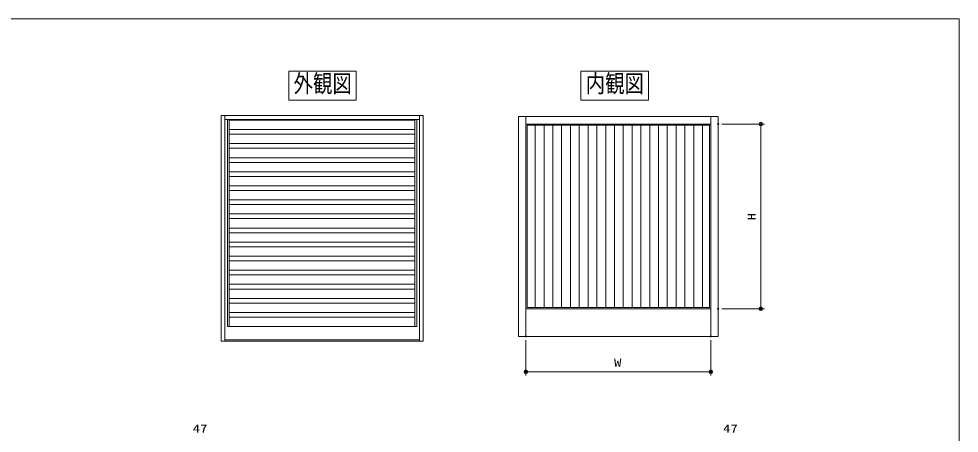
# Model space of a CAD drawing. Units: millimetres on the paper. Extents: x -395 to 395, y -281 to 281.
# Drawn here: x -114 to 395, y 57 to 281 of the extents above; entities that cross this region are included whole.
import ezdxf
from ezdxf.enums import TextEntityAlignment as Align

# ---------------------------------------------------------------- set-up
doc = ezdxf.new("R2010")
doc.units = ezdxf.units.MM
doc.header["$PDMODE"] = 32
doc.header["$PDSIZE"] = 0.5
for name, color, linetype, lineweight in [('0-2_USERZ', 3, 'Continuous', 9), ('0-3_F-1', 7, 'Continuous', 9), ('0-5_0', 7, 'Continuous', 9), ('0-B_TEXT', 4, 'Continuous', 9)]:
    doc.layers.add(name, color=color, linetype=linetype, lineweight=lineweight)
doc.layers.add('0-6_Defpoints', color=7, linetype='Continuous')
doc.styles.add('ＭＳ ゴシック', font='')
doc.styles.get('ＭＳ ゴシック').set_extended_font_data('MS Gothic')

# ---------------------------------------------------------------- blocks, each defined once
blk = doc.blocks.new('図枠')
at = {"layer": '0-3_F-1'}
blk.add_lwpolyline([(790.6, 0), (0, 0), (0, 562), (790.6, 562)], close=True, dxfattribs=at)
blk = doc.blocks.new('DOT1')
at = {"layer": '0-5_0'}
blk.add_line((0, 0), (-1, 0), dxfattribs=at)
for radius in [0.5, 0.325]:
    blk.add_circle((0, 0), radius, dxfattribs=at)

msp = doc.modelspace()

# ---------------------------------------------------------------- linework, layer by layer
at = {"layer": '0-2_USERZ'}
for p, q in [((0.314, 226.087), (100.714, 226.087)), ((266.914, 223.966), (289.886, 223.966)), ((0.314, 221.007), (100.714, 221.007)), ((165.871, 124.616), (165.871, 223.316)), ((170.634, 124.616), (170.634, 223.316)), ((175.396, 124.616), (175.396, 223.316)), ((180.159, 124.616), (180.159, 223.316)), ((184.921, 124.616), (184.921, 223.316)), ((189.684, 124.616), (189.684, 223.316)), ((194.446, 124.616), (194.446, 223.316)), ((199.209, 124.616), (199.209, 223.316)), ((203.971, 124.616), (203.971, 223.316)), ((208.734, 124.616), (208.734, 223.316)), ((213.496, 124.616), (213.496, 223.316)), ((218.259, 124.616), (218.259, 223.316)), ((223.021, 124.616), (223.021, 223.316)), ((227.784, 124.616), (227.784, 223.316)), ((232.546, 124.616), (232.546, 223.316)), ((237.309, 124.616), (237.309, 223.316)), ((242.071, 124.616), (242.071, 223.316)), ((246.834, 124.616), (246.834, 223.316)), ((251.596, 124.616), (251.596, 223.316)), ((256.359, 124.616), (256.359, 223.316)), ((287.886, 221.966), (287.886, 125.966)), ((0.314, 218.467), (100.714, 218.467)), ((0.314, 213.387), (100.714, 213.387)), ((0.314, 210.847), (100.714, 210.847)), ((0.314, 205.767), (100.714, 205.767)), ((0.314, 203.227), (100.714, 203.227)), ((0.314, 198.147), (100.714, 198.147)), ((0.314, 195.607), (100.714, 195.607)), ((0.314, 190.527), (100.714, 190.527)), ((0.314, 187.987), (100.714, 187.987)), ((0.314, 182.907), (100.714, 182.907)), ((0.314, 180.367), (100.714, 180.367)), ((0.314, 175.287), (100.714, 175.287)), ((0.314, 172.747), (100.714, 172.747)), ((0.314, 167.667), (100.714, 167.667)), ((0.314, 165.127), (100.714, 165.127)), ((0.314, 160.047), (100.714, 160.047)), ((0.314, 157.507), (100.714, 157.507)), ((0.314, 152.427), (100.714, 152.427)), ((0.314, 149.887), (100.714, 149.887)), ((0.314, 144.807), (100.714, 144.807)), ((0.314, 142.267), (100.714, 142.267)), ((0.314, 137.187), (100.714, 137.187)), ((0.314, 134.647), (100.714, 134.647)), ((0.314, 129.567), (100.714, 129.567)), ((0.314, 127.027), (100.714, 127.027)), ((266.914, 123.966), (289.886, 123.966)), ((0.314, 121.947), (100.714, 121.947)), ((0.314, 119.407), (100.714, 119.407)), ((0.314, 114.327), (100.714, 114.327)), ((160.814, 106.966), (160.814, 87.829)), ((260.814, 106.966), (260.814, 87.829)), ((162.814, 89.829), (258.814, 89.829))]:
    msp.add_line(p, q, dxfattribs=at)
at = {"layer": '0-2_USERZ', "color": 4}
for points in [[(-4.186, 106.466), (-2.186, 106.466), (-2.186, 228.567), (-4.186, 228.567)], [(-2.186, 226.366), (103.214, 226.366), (103.214, 228.567), (-2.186, 228.567)], [(103.214, 106.466), (105.214, 106.466), (105.214, 228.567), (103.214, 228.567)], [(156.714, 108.966), (160.814, 108.966), (160.814, 228.067), (156.714, 228.067)], [(160.814, 223.966), (260.814, 223.966), (260.814, 228.067), (160.814, 228.067)], [(260.814, 108.966), (264.914, 108.966), (264.914, 228.067), (260.814, 228.067)], [(160.814, 108.966), (260.814, 108.966), (260.814, 123.966), (160.814, 123.966)], [(-2.186, 106.466), (103.214, 106.466), (103.214, 107.166), (-2.186, 107.166)]]:
    msp.add_lwpolyline(points, close=True, dxfattribs=at)
at = {"layer": '0-2_USERZ'}
for points in [[(-0.686, 114.266), (0.314, 114.266), (0.314, 226.366), (-0.686, 226.366)], [(0.314, 114.266), (100.714, 114.266), (100.714, 226.366), (0.314, 226.366)], [(0.314, 226.366), (0.314, 114.266), (100.714, 114.266), (100.714, 226.366)], [(100.714, 114.266), (101.714, 114.266), (101.714, 226.366), (100.714, 226.366)], [(161.464, 124.616), (260.164, 124.616), (260.164, 223.316), (161.464, 223.316)], [(161.464, 124.616), (260.164, 124.616), (260.164, 223.316), (161.464, 223.316)]]:
    msp.add_lwpolyline(points, close=True, dxfattribs=at)
at = {"layer": '0-6_Defpoints'}
for p in [(264.914, 223.966), (264.914, 123.966), (287.886, 123.966), (160.814, 108.966), (260.814, 108.966), (260.814, 89.829)]:
    msp.add_point(p, dxfattribs=at)
at = {"layer": '0-B_TEXT'}
for points in [[(32.47, 236.969), (69.023, 236.969), (69.023, 252.56), (32.47, 252.56)], [(190.587, 236.969), (227.14, 236.969), (227.14, 252.56), (190.587, 252.56)]]:
    msp.add_lwpolyline(points, close=True, dxfattribs=at)

# ---------------------------------------------------------------- block references
at = {"layer": '0-2_USERZ'}
msp.add_blockref('図枠', (-395.322, -281.006), dxfattribs=at)
at = {"layer": '0-2_USERZ', "xscale": 2, "yscale": 2}
for p, rotation in [((287.886, 223.966), 90), ((287.886, 123.966), 270), ((160.814, 89.829), 180)]:
    msp.add_blockref('DOT1', p, dxfattribs=dict(at, rotation=rotation))
msp.add_blockref('DOT1', (260.814, 89.829), dxfattribs=at)

# ---------------------------------------------------------------- texts
at = {"layer": '0-2_USERZ', "style": 'ＭＳ ゴシック', "width": 1.35}
msp.add_text('H', height=4.333, rotation=90, dxfattribs=at).set_placement((286.469, 171.845), align=Align.BOTTOM_LEFT)
for s, p in [('W', (208.499, 91.247)), ('47', (-19.498, 55.607)), ('47', (267.506, 55.607))]:
    msp.add_text(s, height=4.333, dxfattribs=at).set_placement(p, align=Align.BOTTOM_LEFT)
at = {"layer": '0-B_TEXT', "style": 'ＭＳ ゴシック', "width": 0.8}
for s, p in [('外観図', (35.075, 238.251)), ('内観図', (193.192, 238.251))]:
    msp.add_text(s, height=9.621, dxfattribs=at).set_placement(p, align=Align.BOTTOM_LEFT)

doc.saveas('drawing.dxf')
